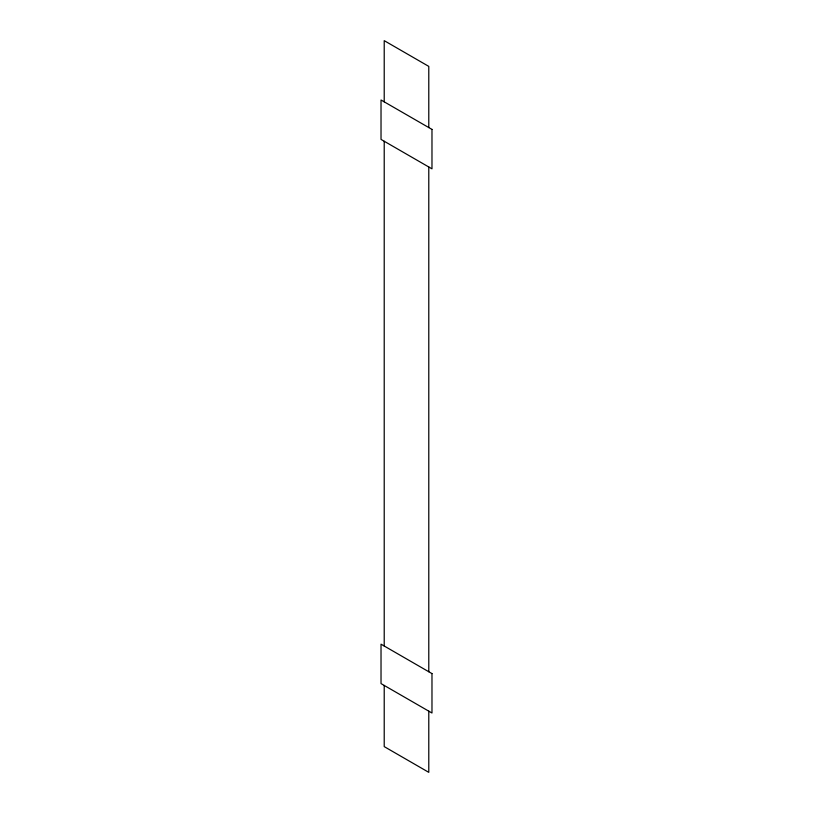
<?xml version="1.0" encoding="UTF-8"?>
<svg xmlns="http://www.w3.org/2000/svg" width="813" height="813" viewBox="0 0 813 813"><rect width="100%" height="100%" fill="white"/><g stroke="black" fill="none" stroke-linecap="round" stroke-linejoin="round"><path stroke-width="1.22" d="M428.786 127.57L428.786 66.392L384.214 40.65L384.214 101.838M428.786 166.99L428.786 671.751M428.786 711.162L428.786 772.35L384.214 746.608L384.214 685.43M384.214 141.249L384.214 646.01M431.977 129.409L381.023 99.999L381.023 139.409L431.977 168.83L431.977 129.409M431.977 673.591L381.023 644.17L381.023 683.591L431.977 713.001L431.977 673.591"/></g></svg>
